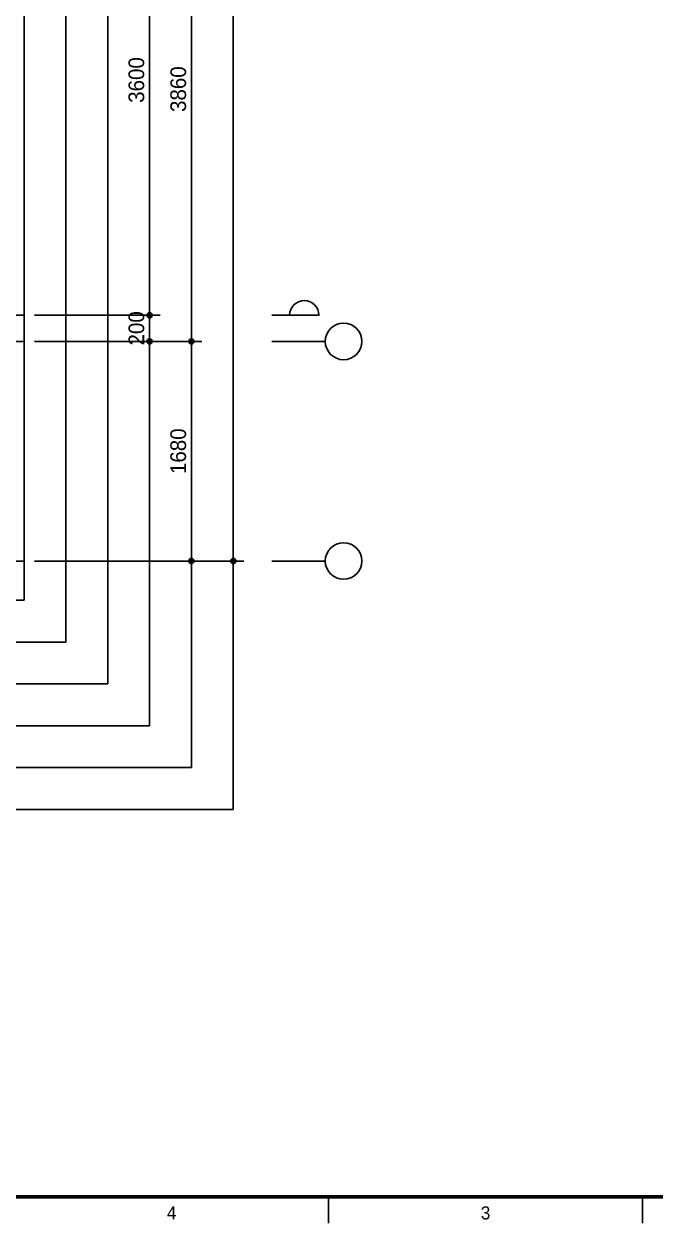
# Model space of a CAD drawing. Header units: millimetres. Extents: x -24416 to 92204, y -190080 to 23760.
# Drawn here: x 74265 to 79089, y -47040 to -37867 of the extents above; entities that cross this region are included whole.
import ezdxf
from ezdxf.enums import TextEntityAlignment as Align
from ezdxf.xclip import XClip

# ---------------------------------------------------------------- set-up
doc = ezdxf.new("R2010")
doc.units = ezdxf.units.MM
doc.header["$LTSCALE"] = 50
doc.header["$XCLIPFRAME"] = 0
doc.linetypes.add('AUDIT_D_220706163347-0', pattern=[0])
doc.linetypes.add('CEN', pattern=[62, 60, -1, 0, -1])
doc.layers.get('defpoints').update_dxf_attribs({"color": 139})
for name, color, linetype in [('A-치수', 7, 'AUDIT_D_220706163347-0'), ('AA-BORD-FORM', 7, 'Continuous'), ('AA-BORD-TEXT', 3, 'Continuous'), ('AA-XXXX-DIMS', 7, 'Continuous'), ('CEN_CON', 1, 'CEN'), ('DIM', 7, 'AUDIT_D_220706163347-0')]:
    doc.layers.add(name, color=color, linetype=linetype)
doc.layers.add('MC', color=135, linetype='Continuous', plot=False)
doc.styles.add('HAUD01', font='Dotum.ttf')
doc.styles.add('맑은고딕', font='malgun.ttf', dxfattribs={"width": 0.9})
doc.dimstyles.new('DIM_40', dxfattribs={"dimscale": 40, "dimtxt": 3, "dimasz": 1, "dimexe": 2, "dimexo": 2, "dimgap": 1, "dimtad": 1, "dimdec": 0, "dimzin": 0, "dimdsep": 46, "dimtxsty": '맑은고딕', "dimblk1": 'DIMDOT', "dimblk2": 'DIMDOT', "dimsah": 1, "dimcen": 0.09, "dimdle": 2, "dimclrd": 7, "dimclre": 7, "dimclrt": 3, "dimadec": 0, "dimazin": 0, "dimtfac": 1, "dimtdec": 0, "dimtix": 1, "dimtmove": 2, "dimatfit": 3, "dimldrblk": 'DIMDOT', "dimfxl": 2, "dimtolj": 1, "dimtzin": 0, "dimarcsym": 0})

# ---------------------------------------------------------------- blocks, each defined once
blk = doc.blocks.new('U-84A(확장)')
at = {"layer": 'CEN_CON'}
for p, q in [((12685, 1680), (15235, 1680)), ((0, 0), (15235, 0))]:
    blk.add_line(p, q, dxfattribs=at)
at = {"layer": 'MC'}
blk.add_line((10575, 1880), (15235, 1880), dxfattribs=at)
blk = doc.blocks.new('DIMDOT')
at = {"layer": 'AA-XXXX-DIMS'}
for p, q in [((-1.5, 0), (1.5, 0)), ((0, -1.5), (0, 1.5))]:
    blk.add_line(p, q, dxfattribs=at)
for radius in [0.5, 0.25]:
    blk.add_circle((0, 0), radius, dxfattribs=at)
blk = doc.blocks.new('*D551')
at = {"layer": 'defpoints', "color": 0, "transparency": 16777216}
for p in [(24111.2, -55400.4), (25711.2, -55400.4), (24111.2, -65735.4)]:
    blk.add_point(p, dxfattribs=at)
at = {"layer": 'DIM', "color": 7, "lineweight": -2, "transparency": 16777216}
for p, q in [((24191.2, -55400.4), (25791.2, -55400.4)), ((25711.2, -65695.4), (25711.2, -55440.4)), ((24191.2, -65735.4), (25791.2, -65735.4))]:
    blk.add_line(p, q, dxfattribs=at)
at = {"layer": 'DIM', "color": 7, "lineweight": -2, "transparency": 16777216, "xscale": 40, "yscale": 40, "zscale": 40}
for p, rotation in [((25711.2, -55400.4), 90), ((25711.2, -65735.4), 270)]:
    blk.add_blockref('DIMDOT', p, dxfattribs=dict(at, rotation=rotation))
at = {"layer": 'DIM', "color": 3, "transparency": 16777216, "insert": (25611.1, -60567.9), "char_height": 120, "attachment_point": 5, "rotation": 90, "style": 'HAUD01'}
blk.add_mtext('\\A1;10335', dxfattribs=at)
blk = doc.blocks.new('*D552')
at = {"layer": 'defpoints', "color": 0, "transparency": 16777216}
for p in [(24111.2, -64055.4), (25391.2, -64055.4), (24111.2, -65735.4)]:
    blk.add_point(p, dxfattribs=at)
at = {"layer": 'DIM', "color": 7, "lineweight": -2, "transparency": 16777216}
for p, q in [((24191.2, -64055.4), (25471.2, -64055.4)), ((25391.2, -65695.4), (25391.2, -64095.4)), ((24191.2, -65735.4), (25471.2, -65735.4))]:
    blk.add_line(p, q, dxfattribs=at)
at = {"layer": 'DIM', "color": 7, "lineweight": -2, "transparency": 16777216, "xscale": 40, "yscale": 40, "zscale": 40}
for p, rotation in [((25391.2, -64055.4), 90), ((25391.2, -65735.4), 270)]:
    blk.add_blockref('DIMDOT', p, dxfattribs=dict(at, rotation=rotation))
at = {"layer": 'DIM', "color": 3, "transparency": 16777216, "insert": (25291.1, -64895.4), "char_height": 120, "attachment_point": 5, "rotation": 90, "style": 'HAUD01'}
blk.add_mtext('\\A1;1680', dxfattribs=at)
blk = doc.blocks.new('*D553')
at = {"layer": 'defpoints', "color": 0, "transparency": 16777216}
for p in [(24111.2, -60195.4), (25391.2, -60195.4), (24111.2, -64055.4)]:
    blk.add_point(p, dxfattribs=at)
at = {"layer": 'DIM', "color": 7, "lineweight": -2, "transparency": 16777216}
for p, q in [((24191.2, -60195.4), (25471.2, -60195.4)), ((25391.2, -64015.4), (25391.2, -60235.4)), ((24191.2, -64055.4), (25471.2, -64055.4))]:
    blk.add_line(p, q, dxfattribs=at)
at = {"layer": 'DIM', "color": 7, "lineweight": -2, "transparency": 16777216, "xscale": 40, "yscale": 40, "zscale": 40}
for p, rotation in [((25391.2, -60195.4), 90), ((25391.2, -64055.4), 270)]:
    blk.add_blockref('DIMDOT', p, dxfattribs=dict(at, rotation=rotation))
at = {"layer": 'DIM', "color": 3, "transparency": 16777216, "insert": (25291.1, -62125.4), "char_height": 120, "attachment_point": 5, "rotation": 90, "style": 'HAUD01'}
blk.add_mtext('\\A1;3860', dxfattribs=at)
blk = doc.blocks.new('*D557')
at = {"layer": 'defpoints', "color": 0, "transparency": 16777216}
for p in [(24111.2, -63855.4), (25071.2, -63855.4), (24111.2, -64055.4)]:
    blk.add_point(p, dxfattribs=at)
at = {"layer": 'DIM', "color": 7, "lineweight": -2, "transparency": 16777216}
for p, q in [((25071.2, -63815.4), (25071.2, -63775.4)), ((24191.2, -63855.4), (25151.2, -63855.4)), ((25071.2, -64055.4), (25071.2, -63855.4)), ((24191.2, -64055.4), (25151.2, -64055.4)), ((25071.2, -64095.4), (25071.2, -64135.4))]:
    blk.add_line(p, q, dxfattribs=at)
at = {"layer": 'DIM', "color": 7, "lineweight": -2, "transparency": 16777216, "xscale": 40, "yscale": 40, "zscale": 40}
for p, rotation in [((25071.2, -63855.4), 270), ((25071.2, -64055.4), 90)]:
    blk.add_blockref('DIMDOT', p, dxfattribs=dict(at, rotation=rotation))
at = {"layer": 'DIM', "color": 3, "transparency": 16777216, "insert": (24971.1, -63955.4), "char_height": 120, "attachment_point": 5, "rotation": 90, "style": 'HAUD01'}
blk.add_mtext('\\A1;200', dxfattribs=at)
blk = doc.blocks.new('*D558')
at = {"layer": 'defpoints', "color": 0, "transparency": 16777216}
for p in [(24111.2, -60255.4), (25071.2, -60255.4), (24111.2, -63855.4)]:
    blk.add_point(p, dxfattribs=at)
at = {"layer": 'DIM', "color": 7, "lineweight": -2, "transparency": 16777216}
for p, q in [((24191.2, -60255.4), (25151.2, -60255.4)), ((25071.2, -63815.4), (25071.2, -60295.4)), ((24191.2, -63855.4), (25151.2, -63855.4))]:
    blk.add_line(p, q, dxfattribs=at)
at = {"layer": 'DIM', "color": 7, "lineweight": -2, "transparency": 16777216, "xscale": 40, "yscale": 40, "zscale": 40}
for p, rotation in [((25071.2, -60255.4), 90), ((25071.2, -63855.4), 270)]:
    blk.add_blockref('DIMDOT', p, dxfattribs=dict(at, rotation=rotation))
at = {"layer": 'DIM', "color": 3, "transparency": 16777216, "insert": (24971.1, -62055.4), "char_height": 120, "attachment_point": 5, "rotation": 90, "style": 'HAUD01'}
blk.add_mtext('\\A1;3600', dxfattribs=at)
blk = doc.blocks.new('중심')
at = {"layer": 'DIM'}
blk.add_line((-350, 0), (0, 0), dxfattribs=at)
blk.add_circle((-470, 0), 120, dxfattribs=at)
blk = doc.blocks.new('XR-FORM 청주월명')
at = {"layer": 'AA-BORD-FORM', "color": 2}
for p, q in [((661, 17), (661, 12)), ((721, 17), (721, 12))]:
    blk.add_line(p, q, dxfattribs=at)
at = {"layer": 'AA-BORD-FORM', "color": 2, "const_width": 0.682}
blk.add_lwpolyline([(21, 17), (21, 577), (821, 577), (821, 17)], close=True, dxfattribs=at)
at = {"layer": 'AA-BORD-TEXT', "color": 7, "style": 'HAUD01'}
for s, p in [('4', (631, 13.95)), ('3', (691, 13.94))]:
    blk.add_text(s, height=2.5, dxfattribs=at).set_placement(p, align=Align.MIDDLE_CENTER)
blk = doc.blocks.new('DIM-1108')
at = {"layer": 'DIM'}
blk.add_lwpolyline([(26142.2, -63855.4, -1), (26366.2, -63855.4), (26006.2, -63855.4)], format="xyb", dxfattribs=at)
at = {"layer": 'A-치수', "xscale": -1.166666666666666, "yscale": 1.166666666666666, "zscale": 1.166666666666666}
for p in [(26006.2, -64055.4, 0), (26006.2, -65735.4, 0)]:
    blk.add_blockref('중심', p, dxfattribs=at)
at = {"layer": 'DIM'}
for base, p1, p2, picture, middle in [((25711.2, -55400.4), (24111.2, -65735.4), (24111.2, -55400.4), '*D551', (25611.1, -60567.9)), ((25391.2, -60195.4), (24111.2, -64055.4), (24111.2, -60195.4), '*D553', (25291.1, -62125.4)), ((25071.2, -60255.4), (24111.2, -63855.4), (24111.2, -60255.4), '*D558', (24971.1, -62055.4)), ((25071.2, -63855.4), (24111.2, -64055.4), (24111.2, -63855.4), '*D557', (24971.1, -63955.4)), ((25391.2, -64055.4), (24111.2, -65735.4), (24111.2, -64055.4), '*D552', (25291.1, -64895.4))]:
    dim = blk.add_linear_dim(base=base, p1=p1, p2=p2, angle=270, dimstyle='DIM_40', override={"dimscale": 40, "dimtxsty": 'HAUD01'}, dxfattribs=at)
    dim.commit()
    dim.dimension.update_dxf_attribs({"geometry": picture, "text_midpoint": middle})

msp = doc.modelspace()

# ---------------------------------------------------------------- linework, layer by layer
at = {"layer": 'defpoints'}
for points in [[(75865.2, -43875.4), (56236, -43875.4), (56236, -26950.4), (75865.2, -26950.4)], [(75545.2, -43555.4), (56556, -43555.4), (56556, -27270.4), (75545.2, -27270.4)], [(75225.2, -43235.4), (56876, -43235.4), (56876, -27590.4), (75225.2, -27590.4)], [(74905.2, -42915.4), (57196, -42915.4), (57196, -27910.4), (74905.2, -27910.4)], [(74585.2, -42595.4), (57516, -42595.4), (57516, -28230.4), (74585.2, -28230.4)], [(74265.2, -42275.4), (57836, -42275.4), (57836, -28550.4), (74265.2, -28550.4)]]:
    msp.add_lwpolyline(points, close=True, dxfattribs=at)

# ---------------------------------------------------------------- block references
msp.add_blockref('DIM-1108', (50153.9, 23760))
at = {"xscale": 40, "yscale": 40, "zscale": 40}
msp.add_blockref('XR-FORM 청주월명', (50153.9, -47520), dxfattribs=at)
ref = msp.add_blockref('U-84A(확장)', (59030.2, -41975.4))
XClip(ref).set_block_clipping_path([(-1194.1410816024, -300), (15235, 13425)])

doc.saveas('drawing.dxf')
